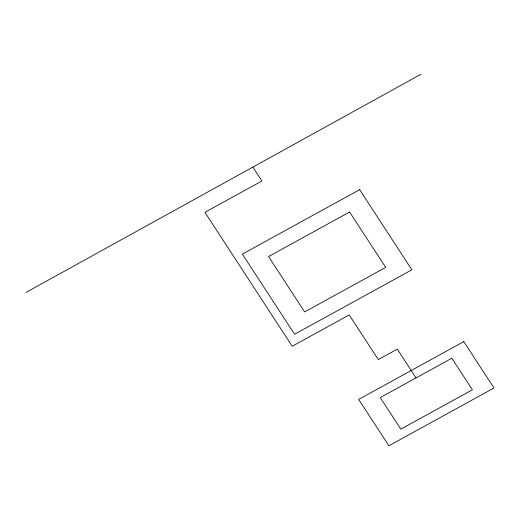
<?xml version="1.0" encoding="UTF-8"?>
<svg xmlns="http://www.w3.org/2000/svg" width="520" height="520" viewBox="0 0 520 520"><rect width="100%" height="100%" fill="white"/><g stroke="black" fill="none" stroke-linecap="round" stroke-linejoin="round"><path stroke-width="0.78" d="M26 292.416L420.992 74.236M252.837 167.122L261.924 180.993L204.919 212.316L292.195 346.255L349.2 314.932L378.293 359.574L397.293 349.135L416.046 377.91M359.665 189.664L242.372 254.118L294.593 334.256L411.885 269.802L359.665 189.664M349.603 212.011L268.567 256.542L304.649 311.909L385.684 267.377L349.603 212.011M463.788 341.627L358.663 399.393L388.875 445.763L494 387.998L463.788 341.627M451.834 358.248L380.257 397.579L400.829 429.15L472.407 389.818L451.834 358.248"/></g></svg>
